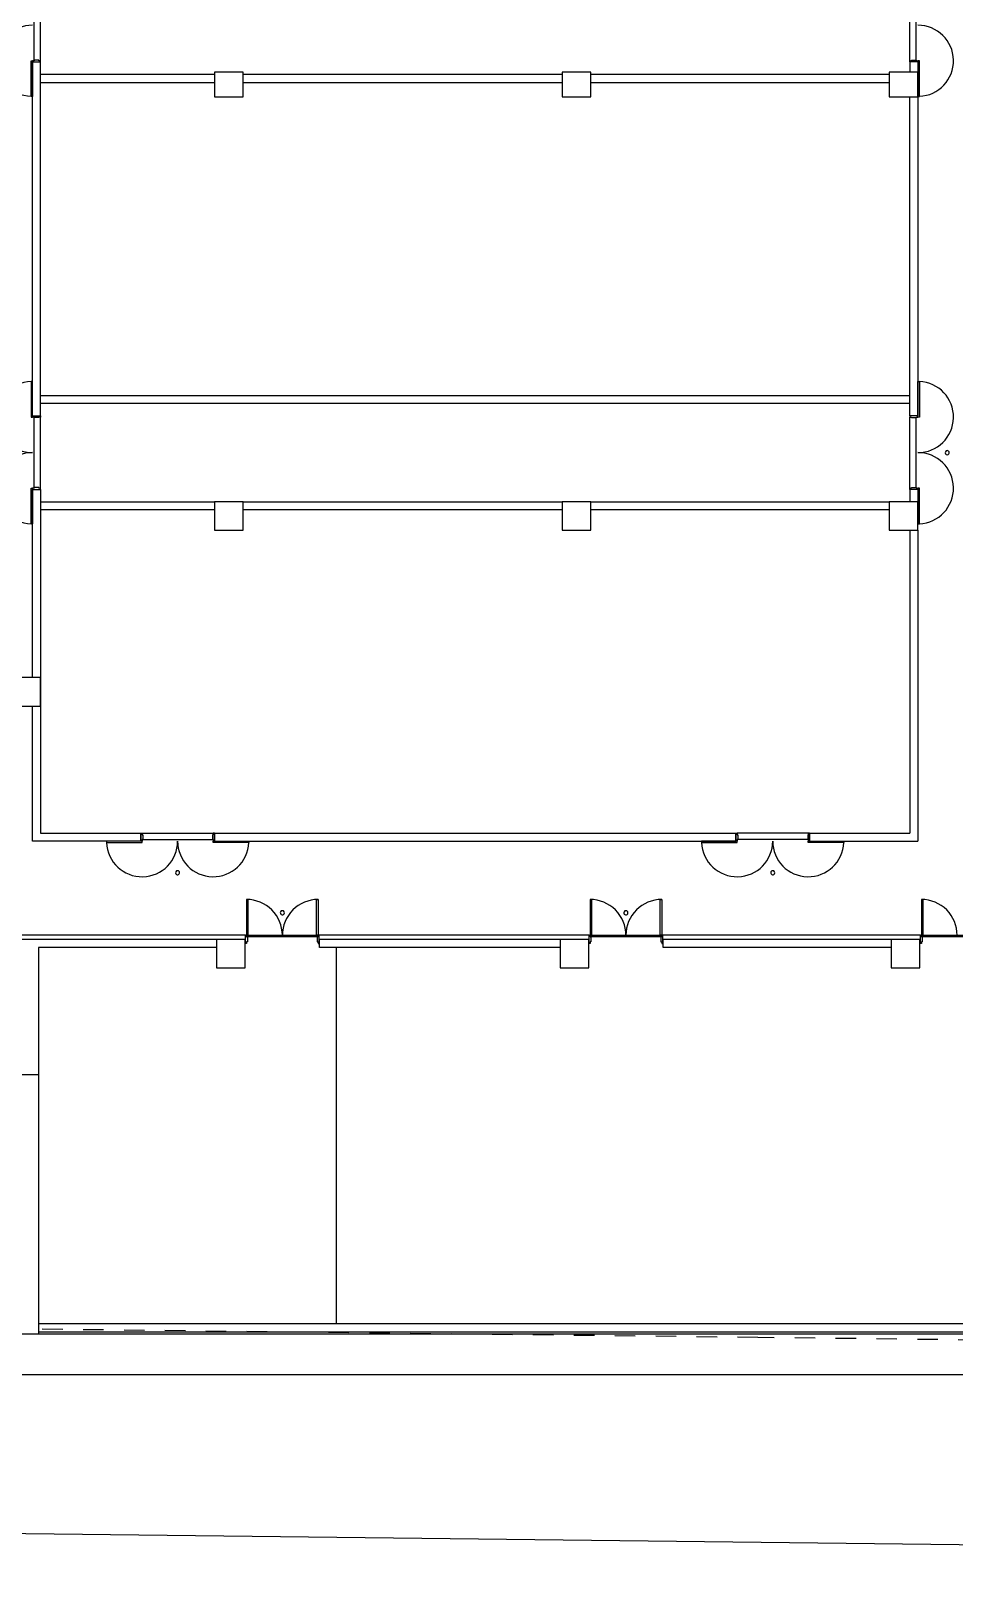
# Model space of a CAD drawing. Header units: millimetres. Extents: x -7718 to 414843, y 91724 to 341395.
# Drawn here: x 134560 to 157143, y 145182 to 182724 of the extents above; entities that cross this region are included whole.
import ezdxf

# ---------------------------------------------------------------- set-up
doc = ezdxf.new("R2010")
doc.units = ezdxf.units.MM
doc.header["$LTSCALE"] = 200
doc.header["$MEASUREMENT"] = 0
doc.linetypes.add('HIDDEN', pattern=[2, 1, -1])
doc.layers.add('e-plan', color=9, linetype='CONTINUOUS')

msp = doc.modelspace()

# ---------------------------------------------------------------- linework, layer by layer
at = {"layer": 'e-plan'}
for p, q in [((134648, 181989), (134648, 183729)), ((134803, 181989), (134803, 183729)), ((156053, 181989), (156053, 183729)), ((156208, 181989), (156208, 183729)), ((134568, 181119), (134568, 181989)), ((134568, 181989), (134603, 181989)), ((134603, 181989), (134603, 181119)), ((134648, 181989), (134603, 181989)), ((134603, 181989), (134603, 181959)), ((134603, 173309), (134603, 181959)), ((134603, 181959), (134803, 181959)), ((134603, 181959), (134803, 181959)), ((134758, 182004), (134648, 182004)), ((134648, 182004), (134648, 181989)), ((134758, 181989), (134758, 182004)), ((134803, 181989), (134758, 181989)), ((134803, 181959), (134803, 181989)), ((134803, 173309), (134803, 181959)), ((156053, 181959), (156053, 181989)), ((156053, 181989), (156098, 181989)), ((156253, 181959), (156053, 181959)), ((156053, 181959), (156053, 181709)), ((156253, 181959), (156053, 181959)), ((156098, 181989), (156098, 182004)), ((156098, 182004), (156208, 182004)), ((156208, 182004), (156208, 181989)), ((156208, 181989), (156253, 181989)), ((156253, 181989), (156253, 181119)), ((156288, 181989), (156253, 181989)), ((156253, 181989), (156253, 181959)), ((156253, 181959), (156253, 181709)), ((156288, 181119), (156288, 181989)), ((134803, 181659), (139053, 181659)), ((134803, 181459), (139053, 181459)), ((139753, 181659), (147553, 181659)), ((139753, 181459), (147553, 181459)), ((148253, 181659), (155553, 181659)), ((148253, 181459), (155553, 181459)), ((134603, 181119), (134568, 181119)), ((156053, 173309), (156053, 181109)), ((156253, 181119), (156288, 181119)), ((156253, 181109), (156253, 173309)), ((134603, 174149), (134568, 174149)), ((134568, 174149), (134568, 173279)), ((134603, 173279), (134603, 174149)), ((156253, 173279), (156253, 174149)), ((156253, 174149), (156288, 174149)), ((156288, 174149), (156288, 173279)), ((134803, 173809), (156053, 173809)), ((156053, 173609), (134803, 173609)), ((134568, 173279), (134603, 173279)), ((134603, 173309), (134803, 173309)), ((134603, 173309), (134803, 173309)), ((134603, 173279), (134603, 173309)), ((134648, 173279), (134603, 173279)), ((134648, 171539), (134648, 173279)), ((134648, 173264), (134648, 173279)), ((134758, 173264), (134648, 173264)), ((134803, 173279), (134758, 173279)), ((134758, 173279), (134758, 173264)), ((134803, 173309), (134803, 173279)), ((134803, 171539), (134803, 173279)), ((156253, 173309), (156053, 173309)), ((156253, 173309), (156053, 173309)), ((156053, 173309), (156053, 173279)), ((156053, 171539), (156053, 173279)), ((156053, 173279), (156098, 173279)), ((156098, 173279), (156098, 173264)), ((156098, 173264), (156208, 173264)), ((156208, 171539), (156208, 173279)), ((156208, 173264), (156208, 173279)), ((156208, 173279), (156253, 173279)), ((156253, 173279), (156253, 173309)), ((156288, 173279), (156253, 173279)), ((134568, 170669), (134568, 171539)), ((134568, 171539), (134603, 171539)), ((134603, 171539), (134603, 170669)), ((134648, 171539), (134603, 171539)), ((134603, 171539), (134603, 171509)), ((134603, 166909), (134603, 171509)), ((134603, 171509), (134803, 171509)), ((134603, 171509), (134803, 171509)), ((134758, 171554), (134648, 171554)), ((134648, 171554), (134648, 171539)), ((134758, 171539), (134758, 171554)), ((134803, 171539), (134758, 171539)), ((134803, 171509), (134803, 171539)), ((134803, 171509), (134803, 163109)), ((134803, 171209), (139053, 171209)), ((139753, 171209), (147553, 171209)), ((148253, 171209), (155553, 171209)), ((156053, 171509), (156053, 171539)), ((156053, 171539), (156098, 171539)), ((156253, 171509), (156053, 171509)), ((156053, 171509), (156053, 171209)), ((156253, 171509), (156053, 171509)), ((156098, 171539), (156098, 171554)), ((156098, 171554), (156208, 171554)), ((156208, 171554), (156208, 171539)), ((156208, 171539), (156253, 171539)), ((156253, 171539), (156253, 170669)), ((156288, 171539), (156253, 171539)), ((156253, 171539), (156253, 171509)), ((156253, 171509), (156253, 171209)), ((156288, 170669), (156288, 171539)), ((139053, 171009), (134803, 171009)), ((147553, 171009), (139753, 171009)), ((155553, 171009), (148253, 171009)), ((134603, 170669), (134568, 170669)), ((156053, 170509), (156053, 163109)), ((156253, 170669), (156288, 170669)), ((156253, 170509), (156253, 162909)), ((134803, 166909), (134103, 166909)), ((134803, 166209), (134803, 166909)), ((134103, 166209), (134803, 166209)), ((134603, 162909), (134603, 166209)), ((134803, 163109), (137253, 163109)), ((137253, 163109), (137253, 162909)), ((137253, 162909), (137253, 163109)), ((137253, 163109), (137283, 163109)), ((137283, 163109), (139023, 163109)), ((137283, 163109), (137283, 163064)), ((137283, 163064), (137298, 163064)), ((137283, 162954), (139023, 162954)), ((137298, 162954), (137283, 162954)), ((137283, 162954), (137283, 162909)), ((137298, 163064), (137298, 162954)), ((139023, 163064), (139008, 163064)), ((139008, 163064), (139008, 162954)), ((139008, 162954), (139023, 162954)), ((139053, 163109), (139023, 163109)), ((139023, 163109), (139023, 163064)), ((139023, 162954), (139023, 162909)), ((139053, 163109), (151803, 163109)), ((139053, 163109), (139053, 162909)), ((139053, 162909), (139053, 163109)), ((151803, 163109), (151803, 162909)), ((151803, 162909), (151803, 163109)), ((151803, 163109), (151833, 163109)), ((153573, 163109), (151833, 163109)), ((151833, 163109), (151833, 163064)), ((151833, 163064), (151848, 163064)), ((153573, 162954), (151833, 162954)), ((151848, 162954), (151833, 162954)), ((151833, 162954), (151833, 162909)), ((151848, 163064), (151848, 162954)), ((153573, 163064), (153558, 163064)), ((153558, 163064), (153558, 162954)), ((153558, 162954), (153573, 162954)), ((153603, 163109), (153573, 163109)), ((153573, 163109), (153573, 163064)), ((153573, 162954), (153573, 162909)), ((153603, 163109), (156053, 163109)), ((153603, 163109), (153603, 162909)), ((153603, 162909), (153603, 163109)), ((137253, 162909), (134603, 162909)), ((137283, 162909), (136413, 162909)), ((136413, 162909), (136413, 162874)), ((136413, 162874), (137283, 162874)), ((137283, 162909), (137253, 162909)), ((137283, 162874), (137283, 162909)), ((139023, 162909), (139893, 162909)), ((139023, 162874), (139023, 162909)), ((139023, 162909), (139053, 162909)), ((139893, 162874), (139023, 162874)), ((139053, 162909), (151803, 162909)), ((139893, 162909), (139893, 162874)), ((151833, 162909), (150963, 162909)), ((150963, 162909), (150963, 162874)), ((150963, 162874), (151833, 162874)), ((151833, 162909), (151803, 162909)), ((151833, 162874), (151833, 162909)), ((153573, 162909), (154443, 162909)), ((153573, 162874), (153573, 162909)), ((153573, 162909), (153603, 162909)), ((154443, 162874), (153573, 162874)), ((153603, 162909), (156253, 162909)), ((154443, 162909), (154443, 162874)), ((139838, 161484), (139838, 160609)), ((139878, 161484), (139838, 161484)), ((139878, 160609), (139878, 161484)), ((141548, 160609), (141548, 161484)), ((141548, 161484), (141588, 161484)), ((141588, 161484), (141588, 160609)), ((148238, 161484), (148238, 160609)), ((148278, 161484), (148238, 161484)), ((148278, 160609), (148278, 161484)), ((149948, 160609), (149948, 161484)), ((149948, 161484), (149988, 161484)), ((149988, 161484), (149988, 160609)), ((156338, 161484), (156338, 160609)), ((156378, 161484), (156338, 161484)), ((156378, 160609), (156378, 161484)), ((139813, 160609), (133913, 160609)), ((139103, 160509), (133913, 160509)), ((139103, 160309), (134753, 160309)), ((134753, 160309), (134753, 157209)), ((134753, 160309), (134753, 157209)), ((139813, 160409), (139813, 160609)), ((139813, 160609), (139838, 160609)), ((139838, 160409), (139813, 160409)), ((139838, 160609), (141588, 160609)), ((139838, 160609), (139838, 160569)), ((139838, 160609), (139878, 160609)), ((139838, 160569), (139858, 160569)), ((139858, 160449), (139838, 160449)), ((139838, 160449), (139838, 160409)), ((141568, 160569), (139858, 160569)), ((139858, 160569), (139858, 160449)), ((141588, 160609), (141548, 160609)), ((141588, 160569), (141568, 160569)), ((141568, 160569), (141568, 160449)), ((141568, 160449), (141588, 160449)), ((141613, 160609), (141588, 160609)), ((141588, 160609), (141588, 160569)), ((141588, 160449), (141588, 160409)), ((141588, 160409), (141613, 160409)), ((148213, 160609), (141613, 160609)), ((141613, 160409), (141613, 160609)), ((147503, 160509), (141623, 160509)), ((141623, 160309), (141623, 160509)), ((147503, 160309), (141623, 160309)), ((142028, 160309), (142028, 151109)), ((148213, 160409), (148213, 160609)), ((148213, 160609), (148238, 160609)), ((148238, 160409), (148213, 160409)), ((148238, 160609), (149988, 160609)), ((148238, 160609), (148238, 160569)), ((148238, 160609), (148278, 160609)), ((148238, 160569), (148258, 160569)), ((148258, 160449), (148238, 160449)), ((148238, 160449), (148238, 160409)), ((149968, 160569), (148258, 160569)), ((148258, 160569), (148258, 160449)), ((149988, 160609), (149948, 160609)), ((149988, 160569), (149968, 160569)), ((149968, 160569), (149968, 160449)), ((149968, 160449), (149988, 160449)), ((150013, 160609), (149988, 160609)), ((149988, 160609), (149988, 160569)), ((149988, 160449), (149988, 160409)), ((149988, 160409), (150013, 160409)), ((156313, 160609), (150013, 160609)), ((150013, 160409), (150013, 160609)), ((155603, 160509), (150023, 160509)), ((150023, 160309), (150023, 160509)), ((155603, 160309), (150023, 160309)), ((156313, 160409), (156313, 160609)), ((156313, 160609), (156338, 160609)), ((156338, 160409), (156313, 160409)), ((156338, 160609), (158088, 160609)), ((156338, 160609), (156338, 160569)), ((156338, 160609), (156378, 160609)), ((156338, 160569), (156358, 160569)), ((156358, 160449), (156338, 160449)), ((156338, 160449), (156338, 160409)), ((158068, 160569), (156358, 160569)), ((156358, 160569), (156358, 160449)), ((131553, 157209), (134753, 157209)), ((131553, 157209), (134753, 157209)), ((134753, 157209), (134753, 150859)), ((134753, 157209), (134753, 150859)), ((164003, 151109), (134753, 151109)), ((193503, 150859), (76703, 150859)), ((164003, 150909), (134753, 150909)), ((192503, 149859), (75703, 149859)), ((100888, 146368), (203679, 145182))]:
    msp.add_line(p, q, dxfattribs=at)
at = {"layer": 'e-plan', "ltscale": 0.5}
for p, q in [((139753, 181709), (139053, 181709)), ((139053, 181709), (139053, 181109)), ((139753, 181109), (139753, 181709)), ((148253, 181709), (147553, 181709)), ((147553, 181709), (147553, 181109)), ((148253, 181109), (148253, 181709)), ((156253, 181709), (155553, 181709)), ((155553, 181709), (155553, 181109)), ((156253, 181109), (156253, 181709)), ((139053, 181109), (139753, 181109)), ((147553, 181109), (148253, 181109)), ((155553, 181109), (156253, 181109))]:
    msp.add_line(p, q, dxfattribs=at)
at = {"layer": 'e-plan', "linetype": 'HIDDEN', "ltscale": 2.5}
for p, q in [((152341, 150775), (100950, 151368)), ((203737, 150181), (152341, 150775))]:
    msp.add_line(p, q, dxfattribs=at)
at = {"layer": 'e-plan'}
for points in [[(139753, 171209), (139053, 171209), (139053, 170509), (139753, 170509), (139753, 171209)], [(148253, 171209), (147553, 171209), (147553, 170509), (148253, 170509), (148253, 171209)], [(156253, 171209), (155553, 171209), (155553, 170509), (156253, 170509), (156253, 171209)], [(139803, 160509), (139103, 160509), (139103, 159809), (139803, 159809), (139803, 160509)], [(148203, 160509), (147503, 160509), (147503, 159809), (148203, 159809), (148203, 160509)], [(156303, 160509), (155603, 160509), (155603, 159809), (156303, 159809), (156303, 160509)]]:
    msp.add_lwpolyline(points, dxfattribs=at)
for centre, radius, start, end in [((134603, 181989), 870, 89.9957, 267.6983), ((156253, 181989), 870, 272.3017, 90.0043), ((134603, 173278), 870, 92.3017, 270.0043), ((156253, 173278), 870, 269.9957, 87.6983), ((134603, 171539), 870, 89.9957, 267.6983), ((156253, 171539), 870, 272.3017, 90.0043), ((156971, 172407), 50, 120, 300), ((156971, 172407), 50, 300, 120), ((137283, 162909), 870, 182.3017, 0.0043), ((139022, 162909), 870, 179.9957, 357.6983), ((151833, 162909), 870, 182.3017, 0.0043), ((153572, 162909), 870, 179.9957, 357.6983), ((138151, 162138), 50, 30, 210), ((152704, 162138), 50, 330, 150), ((138151, 162138), 50, 210, 30), ((152704, 162138), 50, 150, 330), ((139838, 160609), 875, 359.9999, 90.0001), ((141588, 160609), 875, 90, 180.0002), ((148238, 160609), 875, 359.9999, 90.0001), ((149988, 160609), 875, 90, 180.0002), ((156338, 160609), 875, 359.9999, 90.0001), ((140713, 161159), 50, 150, 330), ((140713, 161159), 50, 330, 150), ((149113, 161159), 50, 150, 330), ((149113, 161159), 50, 330, 150)]:
    msp.add_arc(centre, radius, start, end, dxfattribs=at)

doc.saveas('drawing.dxf')
